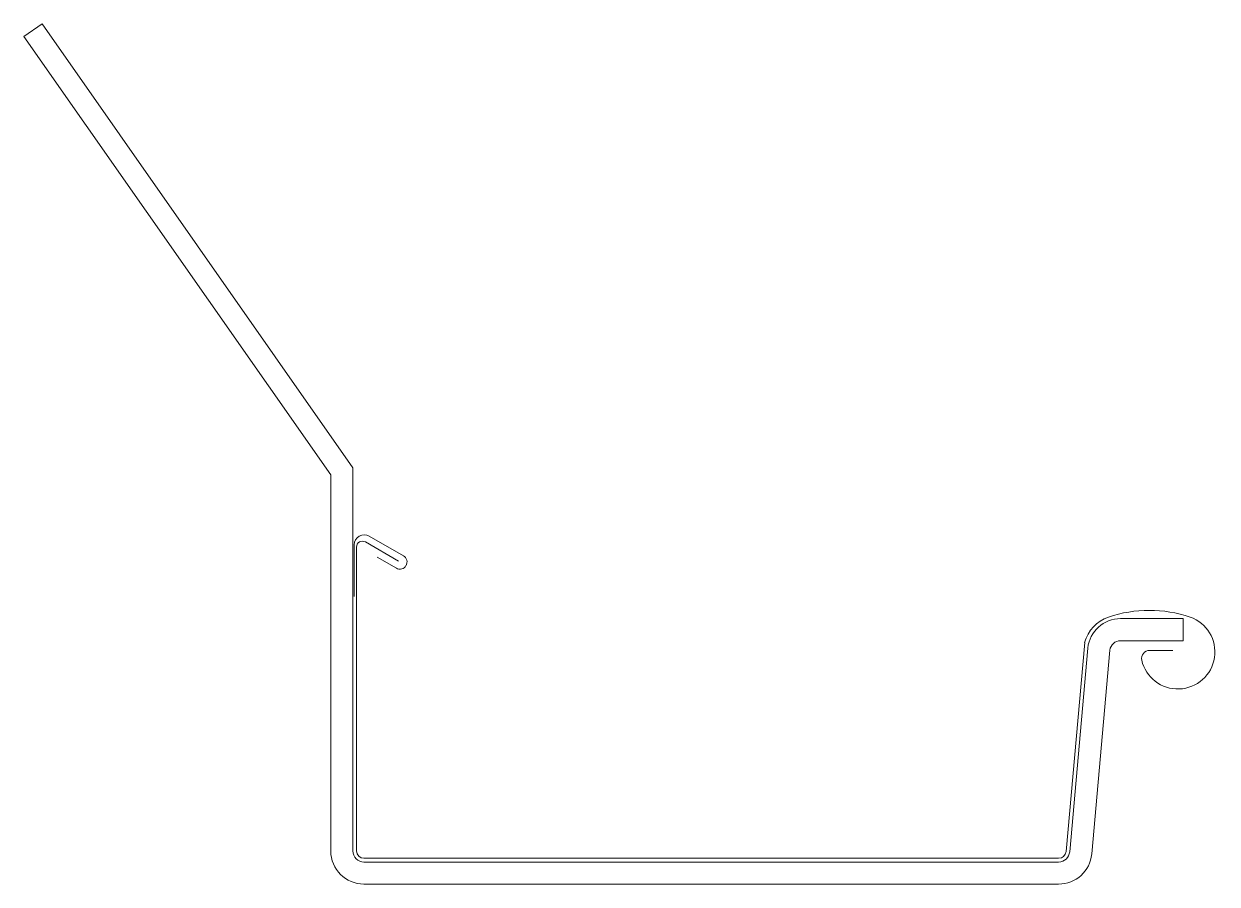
# Model space of a CAD drawing. Header units: metres. Extents: x -83 to 240, y -111 to 122.
import ezdxf

# ---------------------------------------------------------------- set-up
doc = ezdxf.new("R2010")
doc.units = ezdxf.units.M
doc.layers.add('A-DETL-GENF', color=92, linetype='Continuous', lineweight=18)
doc.layers.add('A-DETL-MEDM', color=33, linetype='Continuous', lineweight=18)

# ---------------------------------------------------------------- blocks, each defined once
blk = doc.blocks.new('52 bakgoot zink - B44 dakhelling 50_-1557673-00_0 Basismaterialen')
at = {"layer": 'A-DETL-GENF'}
for p, q in [((-83.17, 118.78), (-78.25, 122.22)), ((-78.25, 122.22), (6, 1.89)), ((0, 0), (-83.17, 118.78)), ((6, 1.89), (6, -88)), ((0, 0), (0, -88)), ((6.36, -33.02), (6.36, -19)), ((10.45, -16.64), (19.7, -21.98)), ((17.77, -25.37), (12.57, -22.37)), ((214.05, -39), (231, -39)), ((231, -39), (231, -45)), ((231, -45), (214.05, -45)), ((200.24, -102.26), (205.14, -47.01)), ((206.22, -102.79), (211.11, -47.61)), ((0, -102), (0, -88)), ((6, -102), (6, -88)), ((9, -105), (197.25, -105)), ((9, -111), (197.25, -111))]:
    blk.add_line(p, q, dxfattribs=at)
for centre, radius, start, end in [((9.08, -19), 2.73, 60, 180), ((18.74, -23.65), 1.93, 328.8185, 60), ((18.72, -23.73), 1.9, 240, 331.1906), ((214.05, -47.96), 8.96, 90, 173.8845), ((214.05, -47.96), 2.96, 90, 173.0907), ((9, -102), 9, 180, 270), ((9, -102), 3, 180, 270), ((197.25, -102), 3, 270, 354.9329), ((197.25, -102), 9, 270, 354.9329)]:
    blk.add_arc(centre, radius, start, end, dxfattribs=at)
at = {"layer": 'A-DETL-MEDM'}
for p, q in [((9.38, -18.24), (18.34, -23.41)), ((6.98, -19.63), (6.98, -88)), ((199.27, -102.18), (204.3, -45.49)), ((228.18, -47.65), (221.89, -47.65)), ((7, -102), (7, -88)), ((9, -104), (197.25, -104))]:
    blk.add_line(p, q, dxfattribs=at)
for centre, radius, start, end in [((8.58, -19.63), 1.6, 60, 180), ((213.96, -48.07), 10, 108.6582, 165.0648), ((221.81, -71.33), 34.55, 71.3418, 108.6582), ((229.56, -48.06), 10.03, 192.7755, 70.7746), ((221.89, -49.8), 2.16, 90, 192.7755), ((9, -102), 2, 180, 270), ((197.25, -102), 2, 270, 354.9329)]:
    blk.add_arc(centre, radius, start, end, dxfattribs=at)

msp = doc.modelspace()

# ---------------------------------------------------------------- block references
msp.add_blockref('52 bakgoot zink - B44 dakhelling 50_-1557673-00_0 Basismaterialen', (0, 0))

doc.saveas('drawing.dxf')
